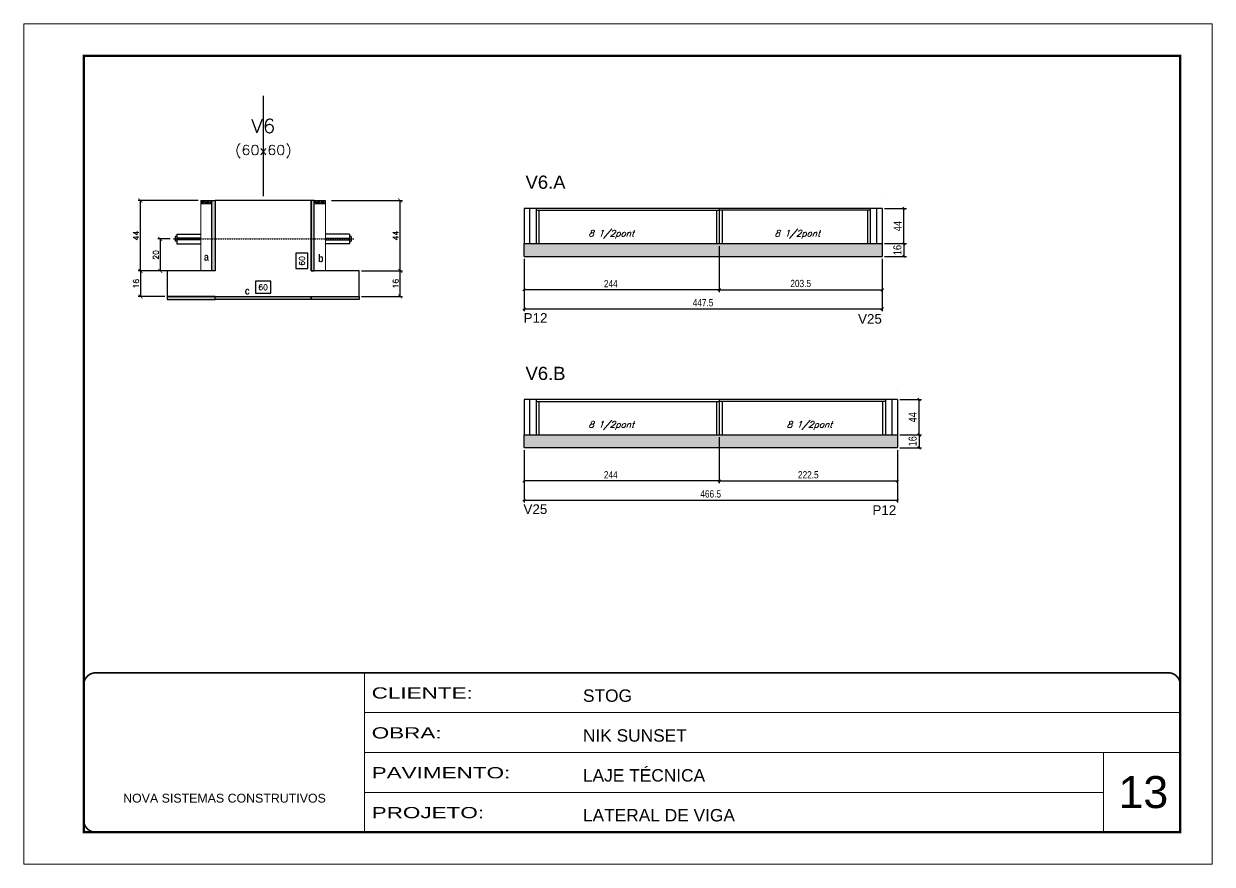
# Model space of a CAD drawing. Extents: x -10448 to -1189, y -11772 to 17235.
# Drawn here: x -10448 to -8963, y 12349 to 13399 of the extents above; entities that cross this region are included whole.
import ezdxf
from ezdxf.enums import TextEntityAlignment as Align

# ---------------------------------------------------------------- set-up
doc = ezdxf.new("R2010")
doc.units = 0
for name, pattern in [('CONTINUO', [0]), ('DASHED', [0.75, 0.5, -0.25]), ('HIDDEN', [0.375, 0.25, -0.125])]:
    doc.linetypes.add(name, pattern=pattern)
for name, color, linetype in [('5', 5, 'Continuous'), ('COTA', 241, 'Continuous'), ('Cota Seção (2x)', 4, 'Continuous'), ('detalhes', 4, 'Continuous'), ('NOMENCLATURA', 7, 'Continuous'), ('Painéis', 200, 'Continuous'), ('SARR_2.2x7', 40, 'Continuous'), ('SARR_3.5x7', 81, 'Continuous'), ('TENSOR', 3, 'Continuous'), ('texto', 7, 'Continuous'), ('Texto de Titulo', 7, 'Continuous'), ('Texto Qtd Sarr', 242, 'Continuous')]:
    doc.layers.add(name, color=color, linetype=linetype)
for name, color, linetype, lineweight in [('CARIMBO', 255, 'Continuous', 9), ('CONCRETO', 251, 'Continuous', 25), ('Folhas', 255, 'Continuous', 9), ('Hachura', 251, 'Continuous', 9), ('Madeira', 126, 'Continuous', 18), ('SARRAFO DE PRESSAO', 251, 'DASHED', 9), ('Texto Seção', 7, 'Continuous', 15)]:
    doc.layers.add(name, color=color, linetype=linetype, lineweight=lineweight)
doc.styles.add('ARIAL', font='arial.ttf')
doc.styles.add('COTA TECNICA', font='techl___.ttf', dxfattribs={"height": 10})
doc.styles.add('COTA TECNICA-50', font='techl___.ttf', dxfattribs={"height": 9})
doc.styles.add('Romans', font='romans.shx')
doc.styles.get("Standard").update_dxf_attribs({"font": 'arial.ttf'})
doc.styles.add('TECNICA', font='techb___.ttf', dxfattribs={"height": 10})
doc.styles.add('Tecnologia', font='')
doc.styles.get('Tecnologia').set_extended_font_data('Forgotten Futurist')
doc.dimstyles.new('COTA PAINEL-50', dxfattribs={"dimtxt": 9, "dimasz": 3, "dimexe": 3, "dimexo": 3, "dimgap": 3, "dimtad": 1, "dimdec": 1, "dimzin": 12, "dimdsep": 46, "dimtxsty": 'COTA TECNICA-50', "dimblk1": 'OBLIQUE', "dimblk2": 'OBLIQUE', "dimsah": 1, "dimcen": 0.9, "dimclrd": 4, "dimclre": 4, "dimclrt": 240, "dimadec": 1, "dimazin": 3, "dimtfac": 1, "dimtdec": 1, "dimtmove": 0, "dimatfit": 3, "dimfxl": 1, "dimtolj": 1, "dimtzin": 12, "dimarcsym": 0})
doc.dimstyles.new('Cota Seção (2x)', dxfattribs={"dimtxt": 7, "dimasz": 5, "dimexe": 3, "dimexo": 3, "dimgap": 2, "dimtad": 3, "dimdec": 1, "dimlfac": 0.5, "dimzin": 12, "dimdsep": 46, "dimtxsty": 'Romans', "dimblk": 'ARCHTICK', "dimcen": 0, "dimclrd": 4, "dimclre": 4, "dimclrt": 1, "dimadec": 1, "dimazin": 3, "dimtfac": 1, "dimtdec": 1, "dimtmove": 0, "dimatfit": 3, "dimldrblk": 'OBLIQUE', "dimfxl": 1, "dimtolj": 1, "dimtzin": 12, "dimarcsym": 0})
doc.dimstyles.new('Cota Seção interna', dxfattribs={"dimtxt": 7, "dimasz": 6, "dimexe": 0.18, "dimexo": 2, "dimgap": -4, "dimtad": 3, "dimdec": 1, "dimlfac": 0.5, "dimzin": 12, "dimdsep": 46, "dimtxsty": 'Romans', "dimblk": 'ARCHTICK', "dimcen": 0.09, "dimse1": 1, "dimse2": 1, "dimsd1": 1, "dimsd2": 1, "dimclrd": 180, "dimclre": 5, "dimclrt": 1, "dimadec": 0, "dimazin": 3, "dimtfac": 1, "dimtdec": 1, "dimtofl": 0, "dimtmove": 0, "dimatfit": 3, "dimldrblk": 'ARCHTICK', "dimfxl": 1, "dimtolj": 1, "dimtzin": 0, "dimarcsym": 0})
doc.dimstyles.new('PAINEL', dxfattribs={"dimtxt": 10, "dimasz": 3, "dimexe": 3, "dimexo": 3, "dimgap": 3, "dimtad": 1, "dimdec": 1, "dimzin": 12, "dimdsep": 46, "dimtxsty": 'COTA TECNICA', "dimblk1": 'OBLIQUE', "dimblk2": 'OBLIQUE', "dimsah": 1, "dimcen": 0.9, "dimclrd": 4, "dimclre": 4, "dimclrt": 240, "dimadec": 1, "dimazin": 3, "dimtfac": 1, "dimtdec": 1, "dimtmove": 0, "dimatfit": 3, "dimfxl": 1, "dimtolj": 1, "dimtzin": 12, "dimarcsym": 0})
pattern_1 = [(315, (12756.7247, 4766.1816), (1.12253202, 1.12253202), [])]

# ---------------------------------------------------------------- blocks, each defined once
blk = doc.blocks.new('9999999999')
at = {"color": 30, "linetype": 'CONTINUO'}
for p, q in [((98564.6, 34230.2), (98564.6, 34429.4)), ((98564.6, 34379.6), (99584, 34379.6)), ((98564.6, 34329.8), (99488, 34329.8)), ((99584, 34329.8), (99488, 34329.8)), ((99488, 34329.8), (99488, 34230.2)), ((98564.6, 34280), (99488, 34280))]:
    blk.add_line(p, q, dxfattribs=at)
at = {"color": 30, "linetype": 'CONTINUO', "const_width": 2}
blk.add_lwpolyline([(99584, 34230.2), (99584, 34414.4, 0.414214), (99569, 34429.4), (98229, 34429.4, 0.414214), (98214, 34414.4), (98214, 34245.2, 0.414214), (98229, 34230.2), (99584, 34230.2)], format="xyb", dxfattribs=at)
at = {"layer": 'Folhas'}
blk.add_lwpolyline([(98139, 34190.2), (99624, 34190.2), (99624, 35240.2), (98139, 35240.2)], close=True, dxfattribs=at)
at = {"layer": 'Folhas', "color": 30, "const_width": 3}
blk.add_lwpolyline([(98214, 34230.2), (99584, 34230.2), (99584, 35200.2), (98214, 35200.2)], close=True, dxfattribs=at)
at = {"color": 7, "linetype": 'Continuous', "ltscale": 5, "style": 'ARIAL'}
for s, height, p in [('STOG', 15.48, (98837.7, 34393.1)), ('NIK SUNSET', 15.48, (98837.7, 34343.3)), ('LAJE TÉCNICA', 15.483, (98837.7, 34293.5)), ('NOVA SISTEMAS CONSTRUTIVOS', 11.059, (98263.2, 34267.2)), ('LATERAL DE VIGA', 15.483, (98837.7, 34243.7))]:
    blk.add_text(s, height=height, dxfattribs=at).set_placement(p)
at = {"layer": 'Folhas', "color": 7, "style": 'Tecnologia', "width": 1.5}
for s, p in [('CLIENTE:', (98573.7, 34397.2)), ('OBRA:', (98573.7, 34347.3)), ('PAVIMENTO:', (98573.7, 34297.5)), ('PROJETO:', (98573.7, 34247.7))]:
    blk.add_text(s, height=14, dxfattribs=at).set_placement(p)
blk = doc.blocks.new('_ArchTick')
at = {"color": 0, "linetype": 'ByBlock', "const_width": 0.15}
blk.add_lwpolyline([(-0.5, -0.5), (0.5, 0.5)], dxfattribs=at)
blk = doc.blocks.new('*D297')
at = {"layer": 'COTA', "color": 4, "lineweight": -2, "transparency": 16777216}
for p, q in [((-10230.2, 13177.8), (-10305.4, 13177.8)), ((-10302.4, 13089.8), (-10302.4, 13177.8)), ((-10230.2, 13089.8), (-10305.4, 13089.8))]:
    blk.add_line(p, q, dxfattribs=at)
at = {"layer": 'Defpoints', "color": 0, "transparency": 16777216}
for p in [(-10302.4, 13177.8), (-10227.2, 13177.8), (-10227.2, 13089.8)]:
    blk.add_point(p, dxfattribs=at)
at = {"layer": 'COTA', "color": 4, "lineweight": -2, "transparency": 16777216, "xscale": 5, "yscale": 5, "zscale": 5}
for p, rotation in [((-10302.4, 13177.8), 90), ((-10302.4, 13089.8), 270)]:
    blk.add_blockref('_ArchTick', p, dxfattribs=dict(at, rotation=rotation))
at = {"layer": 'COTA', "color": 1, "transparency": 16777216, "insert": (-10307.9, 13133.8), "char_height": 7, "attachment_point": 5, "rotation": 90, "style": 'Romans'}
blk.add_mtext('\\A1;44', dxfattribs=at)
blk = doc.blocks.new('_Oblique')
at = {"color": 0, "linetype": 'ByBlock', "lineweight": -2}
blk.add_line((-0.5, -0.5), (0.5, 0.5), dxfattribs=at)
blk = doc.blocks.new('*D298')
at = {"layer": 'COTA', "color": 4, "lineweight": -2, "transparency": 16777216}
for p, q in [((-10063.8, 13177.8), (-9975, 13177.8)), ((-9978, 13089.8), (-9978, 13177.8)), ((-10026.2, 13089.8), (-9975, 13089.8))]:
    blk.add_line(p, q, dxfattribs=at)
at = {"layer": 'Defpoints', "color": 0, "transparency": 16777216}
for p in [(-10066.8, 13177.8), (-9978, 13177.8), (-10029.2, 13089.8)]:
    blk.add_point(p, dxfattribs=at)
at = {"layer": 'COTA', "color": 4, "lineweight": -2, "transparency": 16777216, "xscale": 5, "yscale": 5, "zscale": 5}
for p, rotation in [((-9978, 13177.8), 90), ((-9978, 13089.8), 270)]:
    blk.add_blockref('_ArchTick', p, dxfattribs=dict(at, rotation=rotation))
at = {"layer": 'COTA', "color": 1, "transparency": 16777216, "insert": (-9983.5, 13133.8), "char_height": 7, "attachment_point": 5, "rotation": 90, "style": 'Romans'}
blk.add_mtext('\\A1;44', dxfattribs=at)
blk = doc.blocks.new('*D299')
at = {"layer": 'Cota Seção (2x)', "color": 180, "lineweight": -2, "transparency": 16777216}
for p, q in [((-10093.2, 13111.8), (-10108.2, 13111.8)), ((-10108.2, 13111.8), (-10108.2, 13092.8)), ((-10093.2, 13092.8), (-10093.2, 13111.8)), ((-10108.2, 13092.8), (-10093.2, 13092.8))]:
    blk.add_line(p, q, dxfattribs=at)
at = {"layer": 'Defpoints', "color": 0, "transparency": 16777216}
for p in [(-10089.2, 13177.8), (-10089.2, 13177.8), (-10089.2, 13057.8)]:
    blk.add_point(p, dxfattribs=at)
at = {"layer": 'Cota Seção (2x)', "color": 1, "transparency": 16777216, "insert": (-10100.7, 13102.3), "char_height": 7, "attachment_point": 5, "rotation": 90, "style": 'Romans'}
blk.add_mtext('\\A1;60', dxfattribs=at)
blk = doc.blocks.new('titulo1')
at = {"layer": 'Defpoints', "color": 252, "linetype": 'HIDDEN', "ltscale": 2}
blk.add_line((0, 0), (0, 125), dxfattribs=at)
at = {"layer": 'Defpoints', "style": 'Romans', "oblique": 15}
blk.add_attdef('FOLHA', text='', height=10, dxfattribs=at).set_placement((0, 15.6), align=Align.MIDDLE_CENTER)
at = {"layer": 'Texto Qtd Sarr', "color": 3, "style": 'Romans', "oblique": 15}
for tag, height, p in [('TITULO', 17, (0, 71.4)), ('SEÇÃO', 12, (0, 41.5))]:
    blk.add_attdef(tag, text='', height=height, dxfattribs=at).set_placement(p, align=Align.MIDDLE_CENTER)
blk = doc.blocks.new('*D300')
at = {"layer": 'Cota Seção (2x)', "color": 180, "lineweight": -2, "transparency": 16777216}
for p, q in [((-10139.7, 13076.8), (-10158.7, 13076.8)), ((-10158.7, 13076.8), (-10158.7, 13061.8)), ((-10139.7, 13061.8), (-10139.7, 13076.8)), ((-10158.7, 13061.8), (-10139.7, 13061.8))]:
    blk.add_line(p, q, dxfattribs=at)
at = {"layer": 'Defpoints', "color": 0, "transparency": 16777216}
for p in [(-10209.2, 13093.4), (-10089.2, 13093.4), (-10089.2, 13057.8)]:
    blk.add_point(p, dxfattribs=at)
at = {"layer": 'Cota Seção (2x)', "color": 1, "transparency": 16777216, "insert": (-10149.2, 13069.3), "char_height": 7, "attachment_point": 5, "style": 'Romans'}
blk.add_mtext('\\A1;60', dxfattribs=at)
blk = doc.blocks.new('*D301')
at = {"layer": 'COTA', "color": 4, "lineweight": -2, "transparency": 16777216}
for p, q in [((-10265.2, 13129.7), (-10280.8, 13129.7)), ((-10277.8, 13129.7), (-10277.8, 13089.8)), ((-10230.2, 13089.8), (-10280.8, 13089.8))]:
    blk.add_line(p, q, dxfattribs=at)
at = {"layer": 'Defpoints', "color": 0, "transparency": 16777216}
for p in [(-10262.2, 13129.7), (-10277.8, 13089.8), (-10227.2, 13089.8)]:
    blk.add_point(p, dxfattribs=at)
at = {"layer": 'COTA', "color": 4, "lineweight": -2, "transparency": 16777216, "xscale": 5, "yscale": 5, "zscale": 5}
for p, rotation in [((-10277.8, 13129.7), 90), ((-10277.8, 13089.8), 270)]:
    blk.add_blockref('_ArchTick', p, dxfattribs=dict(at, rotation=rotation))
at = {"layer": 'COTA', "color": 1, "transparency": 16777216, "insert": (-10283.3, 13109.8), "char_height": 7, "attachment_point": 5, "rotation": 90, "style": 'Romans'}
blk.add_mtext('\\A1;20', dxfattribs=at)
blk = doc.blocks.new('*D302')
at = {"layer": 'COTA', "color": 4, "lineweight": -2, "transparency": 16777216}
for p, q in [((-10026.2, 13089.8), (-9975, 13089.8)), ((-9978, 13057.8), (-9978, 13089.8)), ((-10026.2, 13057.8), (-9975, 13057.8))]:
    blk.add_line(p, q, dxfattribs=at)
at = {"layer": 'Defpoints', "color": 0, "transparency": 16777216}
for p in [(-10029.2, 13089.8), (-9978, 13089.8), (-10029.2, 13057.8)]:
    blk.add_point(p, dxfattribs=at)
at = {"layer": 'COTA', "color": 4, "lineweight": -2, "transparency": 16777216, "xscale": 5, "yscale": 5, "zscale": 5}
for p, rotation in [((-9978, 13089.8), 90), ((-9978, 13057.8), 270)]:
    blk.add_blockref('_ArchTick', p, dxfattribs=dict(at, rotation=rotation))
at = {"layer": 'COTA', "color": 1, "transparency": 16777216, "insert": (-9983.5, 13073.8), "char_height": 7, "attachment_point": 5, "rotation": 90, "style": 'Romans'}
blk.add_mtext('\\A1;16', dxfattribs=at)
blk = doc.blocks.new('*D303')
at = {"layer": 'COTA', "color": 4, "lineweight": -2, "transparency": 16777216}
for p, q in [((-10272.2, 13089.8), (-10305.4, 13089.8)), ((-10302.4, 13089.8), (-10302.4, 13057.8)), ((-10272.2, 13057.8), (-10305.4, 13057.8))]:
    blk.add_line(p, q, dxfattribs=at)
at = {"layer": 'Defpoints', "color": 0, "transparency": 16777216}
for p in [(-10269.2, 13089.8), (-10302.4, 13057.8), (-10269.2, 13057.8)]:
    blk.add_point(p, dxfattribs=at)
at = {"layer": 'COTA', "color": 4, "lineweight": -2, "transparency": 16777216, "xscale": 5, "yscale": 5, "zscale": 5}
for p, rotation in [((-10302.4, 13089.8), 90), ((-10302.4, 13057.8), 270)]:
    blk.add_blockref('_ArchTick', p, dxfattribs=dict(at, rotation=rotation))
at = {"layer": 'COTA', "color": 1, "transparency": 16777216, "insert": (-10307.9, 13073.8), "char_height": 7, "attachment_point": 5, "rotation": 90, "style": 'Romans'}
blk.add_mtext('\\A1;16', dxfattribs=at)
blk = doc.blocks.new('*D304')
at = {"layer": 'COTA', "color": 4, "linetype": 'ByBlock', "lineweight": -2, "transparency": 16777216}
for p, q in [((-9579.2, 13120.8), (-9579.2, 13063.3)), ((-9375.7, 13104.8), (-9375.7, 13063.3)), ((-9579.2, 13066.3), (-9375.7, 13066.3))]:
    blk.add_line(p, q, dxfattribs=at)
at = {"layer": 'Defpoints', "color": 0, "linetype": 'ByBlock', "transparency": 16777216}
for p in [(-9579.2, 13123.8), (-9375.7, 13107.8), (-9375.7, 13066.3)]:
    blk.add_point(p, dxfattribs=at)
at = {"layer": 'COTA', "color": 4, "linetype": 'ByBlock', "lineweight": -2, "transparency": 16777216, "xscale": 3, "yscale": 3, "zscale": 3, "rotation": 180}
blk.add_blockref('_Oblique', (-9579.2, 13066.3), dxfattribs=at)
at = {"layer": 'COTA', "color": 4, "linetype": 'ByBlock', "lineweight": -2, "transparency": 16777216, "xscale": 3, "yscale": 3, "zscale": 3}
blk.add_blockref('_Oblique', (-9375.7, 13066.3), dxfattribs=at)
at = {"layer": 'COTA', "color": 240, "linetype": 'ByBlock', "transparency": 16777216, "insert": (-9477.5, 13074), "char_height": 9, "attachment_point": 5, "style": 'COTA TECNICA-50'}
blk.add_mtext('\\A1;203.5', dxfattribs=at)
blk = doc.blocks.new('*D305')
at = {"layer": 'COTA', "color": 4, "linetype": 'ByBlock', "lineweight": -2, "transparency": 16777216}
for p, q in [((-9579.2, 13120.8), (-9579.2, 13063.3)), ((-9823.2, 13104.8), (-9823.2, 13063.3)), ((-9579.2, 13066.3), (-9823.2, 13066.3))]:
    blk.add_line(p, q, dxfattribs=at)
at = {"layer": 'Defpoints', "color": 0, "linetype": 'ByBlock', "transparency": 16777216}
for p in [(-9579.2, 13123.8), (-9823.2, 13107.8), (-9823.2, 13066.3)]:
    blk.add_point(p, dxfattribs=at)
at = {"layer": 'COTA', "color": 4, "linetype": 'ByBlock', "lineweight": -2, "transparency": 16777216, "xscale": 3, "yscale": 3, "zscale": 3, "rotation": 180}
blk.add_blockref('_Oblique', (-9823.2, 13066.3), dxfattribs=at)
at = {"layer": 'COTA', "color": 4, "linetype": 'ByBlock', "lineweight": -2, "transparency": 16777216, "xscale": 3, "yscale": 3, "zscale": 3}
blk.add_blockref('_Oblique', (-9579.2, 13066.3), dxfattribs=at)
at = {"layer": 'COTA', "color": 240, "linetype": 'ByBlock', "transparency": 16777216, "insert": (-9714.8, 13073.8), "char_height": 9, "attachment_point": 5, "style": 'COTA TECNICA-50'}
blk.add_mtext('\\A1;244', dxfattribs=at)
blk = doc.blocks.new('*D306')
at = {"layer": 'COTA', "color": 4, "linetype": 'ByBlock', "lineweight": -2, "transparency": 16777216}
for p, q in [((-9823.2, 13104.8), (-9823.2, 13039.4)), ((-9375.7, 13104.8), (-9375.7, 13039.4)), ((-9823.2, 13042.4), (-9375.7, 13042.4))]:
    blk.add_line(p, q, dxfattribs=at)
at = {"layer": 'Defpoints', "color": 0, "linetype": 'ByBlock', "transparency": 16777216}
for p in [(-9823.2, 13107.8), (-9375.7, 13107.8), (-9375.7, 13042.4)]:
    blk.add_point(p, dxfattribs=at)
at = {"layer": 'COTA', "color": 4, "linetype": 'ByBlock', "lineweight": -2, "transparency": 16777216, "xscale": 3, "yscale": 3, "zscale": 3, "rotation": 180}
blk.add_blockref('_Oblique', (-9823.2, 13042.4), dxfattribs=at)
at = {"layer": 'COTA', "color": 4, "linetype": 'ByBlock', "lineweight": -2, "transparency": 16777216, "xscale": 3, "yscale": 3, "zscale": 3}
blk.add_blockref('_Oblique', (-9375.7, 13042.4), dxfattribs=at)
at = {"layer": 'COTA', "color": 240, "linetype": 'ByBlock', "transparency": 16777216, "insert": (-9599.5, 13050), "char_height": 9, "attachment_point": 5, "style": 'COTA TECNICA-50'}
blk.add_mtext('\\A1;447.5', dxfattribs=at)
blk = doc.blocks.new('*D307')
at = {"layer": 'COTA', "color": 4, "lineweight": -2, "transparency": 16777216}
for p, q in [((-9372.7, 13167.8), (-9345.5, 13167.8)), ((-9348.5, 13123.8), (-9348.5, 13167.8)), ((-9372.7, 13123.8), (-9345.5, 13123.8))]:
    blk.add_line(p, q, dxfattribs=at)
at = {"layer": 'Defpoints', "color": 0, "transparency": 16777216}
for p in [(-9375.7, 13167.8), (-9348.5, 13167.8), (-9375.7, 13123.8)]:
    blk.add_point(p, dxfattribs=at)
at = {"layer": 'COTA', "color": 4, "lineweight": -2, "transparency": 16777216, "xscale": 3, "yscale": 3, "zscale": 3}
for p, rotation in [((-9348.5, 13167.8), 90), ((-9348.5, 13123.8), 270)]:
    blk.add_blockref('_Oblique', p, dxfattribs=dict(at, rotation=rotation))
at = {"layer": 'COTA', "color": 240, "transparency": 16777216, "insert": (-9356.5, 13145.8), "char_height": 10, "attachment_point": 5, "rotation": 90, "style": 'COTA TECNICA'}
blk.add_mtext('\\A1;44', dxfattribs=at)
blk = doc.blocks.new('*D308')
at = {"layer": 'COTA', "color": 4, "lineweight": -2, "transparency": 16777216}
for p, q in [((-9372.7, 13123.8), (-9345.5, 13123.8)), ((-9348.5, 13123.8), (-9348.5, 13107.8)), ((-9372.7, 13107.8), (-9345.5, 13107.8))]:
    blk.add_line(p, q, dxfattribs=at)
at = {"layer": 'Defpoints', "color": 0, "transparency": 16777216}
for p in [(-9375.7, 13123.8), (-9375.7, 13107.8), (-9348.5, 13107.8)]:
    blk.add_point(p, dxfattribs=at)
at = {"layer": 'COTA', "color": 4, "lineweight": -2, "transparency": 16777216, "xscale": 3, "yscale": 3, "zscale": 3}
for p, rotation in [((-9348.5, 13123.8), 90), ((-9348.5, 13107.8), 270)]:
    blk.add_blockref('_Oblique', p, dxfattribs=dict(at, rotation=rotation))
at = {"layer": 'COTA', "color": 240, "transparency": 16777216, "insert": (-9356.6, 13115.8), "char_height": 10, "attachment_point": 5, "rotation": 90, "style": 'COTA TECNICA'}
blk.add_mtext('\\A1;16', dxfattribs=at)
blk = doc.blocks.new('*D309')
at = {"layer": 'COTA', "color": 4, "linetype": 'ByBlock', "lineweight": -2, "transparency": 16777216}
for p, q in [((-9579.2, 12881.9), (-9579.2, 12824.4)), ((-9356.7, 12865.9), (-9356.7, 12824.4)), ((-9579.2, 12827.4), (-9356.7, 12827.4))]:
    blk.add_line(p, q, dxfattribs=at)
at = {"layer": 'Defpoints', "color": 0, "linetype": 'ByBlock', "transparency": 16777216}
for p in [(-9579.2, 12884.9), (-9356.7, 12868.9), (-9356.7, 12827.4)]:
    blk.add_point(p, dxfattribs=at)
at = {"layer": 'COTA', "color": 4, "linetype": 'ByBlock', "lineweight": -2, "transparency": 16777216, "xscale": 3, "yscale": 3, "zscale": 3, "rotation": 180}
blk.add_blockref('_Oblique', (-9579.2, 12827.4), dxfattribs=at)
at = {"layer": 'COTA', "color": 4, "linetype": 'ByBlock', "lineweight": -2, "transparency": 16777216, "xscale": 3, "yscale": 3, "zscale": 3}
blk.add_blockref('_Oblique', (-9356.7, 12827.4), dxfattribs=at)
at = {"layer": 'COTA', "color": 240, "linetype": 'ByBlock', "transparency": 16777216, "insert": (-9468, 12835), "char_height": 9, "attachment_point": 5, "style": 'COTA TECNICA-50'}
blk.add_mtext('\\A1;222.5', dxfattribs=at)
blk = doc.blocks.new('*D310')
at = {"layer": 'COTA', "color": 4, "linetype": 'ByBlock', "lineweight": -2, "transparency": 16777216}
for p, q in [((-9579.2, 12881.9), (-9579.2, 12824.4)), ((-9823.2, 12865.9), (-9823.2, 12824.4)), ((-9579.2, 12827.4), (-9823.2, 12827.4))]:
    blk.add_line(p, q, dxfattribs=at)
at = {"layer": 'Defpoints', "color": 0, "linetype": 'ByBlock', "transparency": 16777216}
for p in [(-9579.2, 12884.9), (-9823.2, 12868.9), (-9823.2, 12827.4)]:
    blk.add_point(p, dxfattribs=at)
at = {"layer": 'COTA', "color": 4, "linetype": 'ByBlock', "lineweight": -2, "transparency": 16777216, "xscale": 3, "yscale": 3, "zscale": 3, "rotation": 180}
blk.add_blockref('_Oblique', (-9823.2, 12827.4), dxfattribs=at)
at = {"layer": 'COTA', "color": 4, "linetype": 'ByBlock', "lineweight": -2, "transparency": 16777216, "xscale": 3, "yscale": 3, "zscale": 3}
blk.add_blockref('_Oblique', (-9579.2, 12827.4), dxfattribs=at)
at = {"layer": 'COTA', "color": 240, "linetype": 'ByBlock', "transparency": 16777216, "insert": (-9714.8, 12835), "char_height": 9, "attachment_point": 5, "style": 'COTA TECNICA-50'}
blk.add_mtext('\\A1;244', dxfattribs=at)
blk = doc.blocks.new('*D311')
at = {"layer": 'COTA', "color": 4, "linetype": 'ByBlock', "lineweight": -2, "transparency": 16777216}
for p, q in [((-9823.2, 12865.9), (-9823.2, 12800.5)), ((-9356.7, 12865.9), (-9356.7, 12800.5)), ((-9823.2, 12803.5), (-9356.7, 12803.5))]:
    blk.add_line(p, q, dxfattribs=at)
at = {"layer": 'Defpoints', "color": 0, "linetype": 'ByBlock', "transparency": 16777216}
for p in [(-9823.2, 12868.9), (-9356.7, 12868.9), (-9356.7, 12803.5)]:
    blk.add_point(p, dxfattribs=at)
at = {"layer": 'COTA', "color": 4, "linetype": 'ByBlock', "lineweight": -2, "transparency": 16777216, "xscale": 3, "yscale": 3, "zscale": 3, "rotation": 180}
blk.add_blockref('_Oblique', (-9823.2, 12803.5), dxfattribs=at)
at = {"layer": 'COTA', "color": 4, "linetype": 'ByBlock', "lineweight": -2, "transparency": 16777216, "xscale": 3, "yscale": 3, "zscale": 3}
blk.add_blockref('_Oblique', (-9356.7, 12803.5), dxfattribs=at)
at = {"layer": 'COTA', "color": 240, "linetype": 'ByBlock', "transparency": 16777216, "insert": (-9590, 12811.1), "char_height": 9, "attachment_point": 5, "style": 'COTA TECNICA-50'}
blk.add_mtext('\\A1;466.5', dxfattribs=at)
blk = doc.blocks.new('*D312')
at = {"layer": 'COTA', "color": 4, "lineweight": -2, "transparency": 16777216}
for p, q in [((-9353.7, 12928.9), (-9326.5, 12928.9)), ((-9329.5, 12884.9), (-9329.5, 12928.9)), ((-9353.7, 12884.9), (-9326.5, 12884.9))]:
    blk.add_line(p, q, dxfattribs=at)
at = {"layer": 'Defpoints', "color": 0, "transparency": 16777216}
for p in [(-9356.7, 12928.9), (-9329.5, 12928.9), (-9356.7, 12884.9)]:
    blk.add_point(p, dxfattribs=at)
at = {"layer": 'COTA', "color": 4, "lineweight": -2, "transparency": 16777216, "xscale": 3, "yscale": 3, "zscale": 3}
for p, rotation in [((-9329.5, 12928.9), 90), ((-9329.5, 12884.9), 270)]:
    blk.add_blockref('_Oblique', p, dxfattribs=dict(at, rotation=rotation))
at = {"layer": 'COTA', "color": 240, "transparency": 16777216, "insert": (-9337.5, 12906.9), "char_height": 10, "attachment_point": 5, "rotation": 90, "style": 'COTA TECNICA'}
blk.add_mtext('\\A1;44', dxfattribs=at)
blk = doc.blocks.new('*D313')
at = {"layer": 'COTA', "color": 4, "lineweight": -2, "transparency": 16777216}
for p, q in [((-9353.7, 12884.9), (-9326.5, 12884.9)), ((-9329.5, 12884.9), (-9329.5, 12868.9)), ((-9353.7, 12868.9), (-9326.5, 12868.9))]:
    blk.add_line(p, q, dxfattribs=at)
at = {"layer": 'Defpoints', "color": 0, "transparency": 16777216}
for p in [(-9356.7, 12884.9), (-9356.7, 12868.9), (-9329.5, 12868.9)]:
    blk.add_point(p, dxfattribs=at)
at = {"layer": 'COTA', "color": 4, "lineweight": -2, "transparency": 16777216, "xscale": 3, "yscale": 3, "zscale": 3}
for p, rotation in [((-9329.5, 12884.9), 90), ((-9329.5, 12868.9), 270)]:
    blk.add_blockref('_Oblique', p, dxfattribs=dict(at, rotation=rotation))
at = {"layer": 'COTA', "color": 240, "transparency": 16777216, "insert": (-9337.6, 12876.9), "char_height": 10, "attachment_point": 5, "rotation": 90, "style": 'COTA TECNICA'}
blk.add_mtext('\\A1;16', dxfattribs=at)

msp = doc.modelspace()

# ---------------------------------------------------------------- hatches: boundary and pattern name
at = {"layer": 'COTA', "linetype": 'ByBlock'}
h = msp.add_hatch(dxfattribs=at)
h.set_pattern_fill('AR-CONC', color=256, scale=0.03)
h.paths.add_polyline_path([(-9375.72, 13107.81), (-9375.72, 13123.81), (-9823.22, 13123.81), (-9823.22, 13107.81)])
h = msp.add_hatch(dxfattribs=at)
h.set_pattern_fill('AR-CONC', color=256, scale=0.03)
h.set_pattern_definition([(50, (0, -238.8794), (5.4655401, -0.4781726), [0.5715, -6.2865]), (355, (0, -238.8794), (-1.0573026, 5.7317054), [0.4572, -5.0292175]), (100.451445, (0.4555, -238.9193), (4.4082374, 5.2535326), [0.4857003, -5.3427073]), (46.1842, (0, -237.3554), (8.1323712, -1.2612698), [0.85725, -9.42975]), (96.63556, (0.678, -237.4605), (7.122124, 7.4227837), [0.7285507, -8.0140682]), (351.18415, (0, -237.3554), (7.122124, 7.4227837), [0.685799, -7.543792]), (21, (0.762, -237.7364), (4.5484317, -3.067956), [0.5715, -6.2865]), (326, (0.762, -237.7364), (1.8540609, 5.525639), [0.4572, -5.0292]), (71.451445, (1.141, -237.992), (6.4024926, 2.457683), [0.4857003, -5.3426981]), (37.5, (0, -238.8794), (0.0926581, 2.53665117), [0, -4.96824, 0, -5.1054, 0, -5.04825]), (7.5, (0, -238.8794), (2.00458988, 3.00541724), [0, -2.91084, 0, -4.85394, 0, -1.92405]), (327.5, (-1.6993, -238.8794), (4.06771786, -0.17186232), [0, -1.905, 0, -5.9436, 0, -7.8867]), (317.5, (-2.4613, -238.8794), (4.44387544, 0.7627947), [0, -2.4765, 0, -3.94716, 0, -5.6007])])
h.paths.add_polyline_path([(-9356.72, 12868.93), (-9356.72, 12884.93), (-9823.22, 12884.93), (-9823.22, 12868.93)])
at = {"layer": 'Hachura'}
h = msp.add_hatch(dxfattribs=at)
h.set_pattern_fill('ANSI31', color=256, scale=0.5, angle=270, style=0)
h.set_pattern_definition([(315, (12750.1958, 4943.7816), (1.12253202, 1.12253202), [])])
h.paths.add_polyline_path([(-10213.22, 13173.43), (-10213.22, 13177.83), (-10227.22, 13177.83), (-10227.22, 13173.43)])
h = msp.add_hatch(color=256, dxfattribs=at)
h.dxf.hatch_style = 1
h.paths.add_polyline_path([(-10213.22, 13177.83), (-10209.22, 13177.83), (-10209.22, 13089.83), (-10213.22, 13089.83)])
h = msp.add_hatch(color=256, dxfattribs=at)
h.dxf.hatch_style = 1
h.paths.add_polyline_path([(-10085.22, 13177.83), (-10089.22, 13177.83), (-10089.22, 13089.83), (-10085.22, 13089.83)])
h = msp.add_hatch(dxfattribs=at)
h.set_pattern_fill('ANSI31', color=256, scale=0.5, angle=270, style=0)
h.set_pattern_definition([(315, (12823.3958, 4943.7816), (1.12253202, 1.12253202), [])])
h.paths.add_polyline_path([(-10085.22, 13173.43), (-10085.22, 13177.83), (-10071.22, 13177.83), (-10071.22, 13173.43)])
h = msp.add_hatch(dxfattribs=at)
h.set_pattern_fill('ANSI31', color=256, scale=0.5, angle=270, style=0)
h.set_pattern_definition(pattern_1)
h.paths.add_polyline_path([(-10155.9, 13094.23), (-10165.9, 13094.23)])
h = msp.add_hatch(color=256, dxfattribs=at)
h.dxf.hatch_style = 1
h.paths.add_polyline_path([(-10209.22, 13054.23), (-10209.22, 13057.83), (-10269.22, 13057.83), (-10269.22, 13054.23)])
h = msp.add_hatch(color=256, dxfattribs=at)
h.dxf.hatch_style = 1
h.paths.add_polyline_path([(-10209.22, 13054.23), (-10209.22, 13057.83), (-10089.22, 13057.83), (-10089.22, 13054.23)])
h = msp.add_hatch(dxfattribs=at)
h.set_pattern_fill('ANSI31', color=256, scale=0.5, angle=270, style=0)
h.set_pattern_definition(pattern_1)
h.paths.add_polyline_path([(-10191.22, 13054.23), (-10089.22, 13054.23)])
h = msp.add_hatch(color=256, dxfattribs=at)
h.dxf.hatch_style = 1
h.paths.add_polyline_path([(-10089.22, 13054.23), (-10089.22, 13057.83), (-10029.22, 13057.83), (-10029.22, 13054.23)])

# ---------------------------------------------------------------- linework, layer by layer
at = {"ltscale": 3}
for p, q in [((-10259.22, 13132.75), (-10259.22, 13126.75)), ((-10257.22, 13132.75), (-10259.22, 13132.75)), ((-10257.22, 13135.75), (-10257.22, 13123.75)), ((-10257.22, 13135.75), (-10227.22, 13135.75)), ((-10227.22, 13130.75), (-10257.22, 13130.75)), ((-10227.22, 13128.75), (-10257.22, 13128.75)), ((-10041.22, 13135.75), (-10071.22, 13135.75)), ((-10071.22, 13130.75), (-10041.22, 13130.75)), ((-10071.22, 13128.75), (-10041.22, 13128.75)), ((-10041.22, 13135.75), (-10041.22, 13123.75)), ((-10039.22, 13132.75), (-10041.22, 13132.75)), ((-10039.22, 13132.75), (-10039.22, 13126.75)), ((-10257.22, 13126.75), (-10259.22, 13126.75)), ((-10257.22, 13123.75), (-10227.22, 13123.75)), ((-10041.22, 13123.75), (-10071.22, 13123.75)), ((-10041.22, 13126.75), (-10039.22, 13126.75))]:
    msp.add_line(p, q, dxfattribs=at)
at = {"layer": 'CONCRETO'}
for p, q in [((-10089.22, 13124.1), (-10089.22, 13124.1)), ((-10071.22, 13119.7), (-10071.22, 13119.7)), ((-10227.22, 13089.83), (-10227.22, 13089.83))]:
    msp.add_line(p, q, dxfattribs=at)
msp.add_lwpolyline([(-10029.22, 13089.83), (-10089.22, 13089.83), (-10089.22, 13177.83), (-10209.22, 13177.83), (-10209.22, 13089.83), (-10269.22, 13089.83), (-10269.22, 13057.83), (-10029.22, 13057.83)], close=True, dxfattribs=at)
at = {"layer": 'COTA', "linetype": 'ByBlock'}
for p, q in [((-9823.22, 13107.81), (-9823.22, 13123.81)), ((-9375.72, 13123.81), (-9375.72, 13107.81)), ((-9823.22, 12868.93), (-9823.22, 12884.93)), ((-9356.72, 12884.93), (-9356.72, 12868.93))]:
    msp.add_line(p, q, dxfattribs=at)
for points in [[(-9823.22, 13107.81), (-9375.72, 13107.81)], [(-9823.22, 12868.93), (-9356.72, 12868.93)]]:
    msp.add_lwpolyline(points, dxfattribs=at)
at = {"layer": 'Madeira'}
for points in [[(-10213.22, 13173.43), (-10213.22, 13177.83), (-10227.22, 13177.83), (-10227.22, 13173.43)], [(-10213.22, 13177.83), (-10227.22, 13177.83), (-10227.22, 13089.83), (-10213.22, 13089.83)], [(-10085.22, 13173.43), (-10085.22, 13177.83), (-10071.22, 13177.83), (-10071.22, 13173.43)], [(-10071.22, 13177.83), (-10085.22, 13177.83), (-10085.22, 13089.83), (-10071.22, 13089.83)], [(-10191.22, 13054.23), (-10191.22, 13054.23), (-10089.22, 13054.23), (-10089.22, 13054.23)]]:
    msp.add_lwpolyline(points, close=True, dxfattribs=at)
at = {"layer": 'Painéis', "linetype": 'Continuous'}
for p, q in [((-9375.72, 13179.81), (-9375.72, 13179.81)), ((-9823.22, 13167.81), (-9823.22, 13123.81)), ((-9579.22, 13167.81), (-9579.22, 13123.81)), ((-9375.72, 13167.81), (-9375.72, 13123.81)), ((-9356.72, 12940.93), (-9356.72, 12940.93)), ((-9823.22, 12928.93), (-9823.22, 12884.93)), ((-9579.22, 12928.93), (-9579.22, 12884.93)), ((-9356.72, 12928.93), (-9356.72, 12884.93))]:
    msp.add_line(p, q, dxfattribs=at)
at = {"layer": 'Painéis'}
for points in [[(-10213.22, 13177.83), (-10209.22, 13177.83), (-10209.22, 13089.83), (-10213.22, 13089.83)], [(-10085.22, 13177.83), (-10089.22, 13177.83), (-10089.22, 13089.83), (-10085.22, 13089.83)], [(-10209.22, 13054.23), (-10209.22, 13057.83), (-10269.22, 13057.83), (-10269.22, 13054.23)], [(-10209.22, 13054.23), (-10209.22, 13057.83), (-10089.22, 13057.83), (-10089.22, 13054.23)], [(-10089.22, 13054.23), (-10089.22, 13057.83), (-10029.22, 13057.83), (-10029.22, 13054.23)]]:
    msp.add_lwpolyline(points, close=True, dxfattribs=at)
at = {"layer": 'Painéis', "linetype": 'Continuous'}
for points in [[(-9375.72, 13167.81), (-9823.22, 13167.81)], [(-9823.22, 13123.81), (-9375.72, 13123.81)], [(-9356.72, 12928.93), (-9823.22, 12928.93)], [(-9823.22, 12884.93), (-9356.72, 12884.93)]]:
    msp.add_lwpolyline(points, dxfattribs=at)
at = {"layer": 'SARR_2.2x7', "linetype": 'Continuous'}
for p, q in [((-9816.22, 13167.81), (-9816.22, 13123.81)), ((-9808.22, 13165.61), (-9579.22, 13165.61)), ((-9390.72, 13165.61), (-9579.22, 13165.61)), ((-9382.72, 13167.81), (-9382.72, 13123.81)), ((-9816.22, 12928.93), (-9816.22, 12884.93)), ((-9808.22, 12926.73), (-9579.22, 12926.73)), ((-9371.72, 12926.73), (-9579.22, 12926.73)), ((-9363.72, 12928.93), (-9363.72, 12884.93))]:
    msp.add_line(p, q, dxfattribs=at)
at = {"layer": 'SARR_3.5x7'}
for p, q in [((-9808.22, 13167.81), (-9808.22, 13123.81)), ((-9804.72, 13165.61), (-9804.72, 13123.81)), ((-9582.72, 13165.61), (-9582.72, 13123.81)), ((-9575.72, 13165.61), (-9575.72, 13123.81)), ((-9394.22, 13165.61), (-9394.22, 13123.81)), ((-9390.72, 13167.81), (-9390.72, 13123.81)), ((-9808.22, 12928.93), (-9808.22, 12884.93)), ((-9804.72, 12926.73), (-9804.72, 12884.93)), ((-9582.72, 12926.73), (-9582.72, 12884.93)), ((-9575.72, 12926.73), (-9575.72, 12884.93)), ((-9375.22, 12926.73), (-9375.22, 12884.93)), ((-9371.72, 12928.93), (-9371.72, 12884.93))]:
    msp.add_line(p, q, dxfattribs=at)
at = {"layer": 'TENSOR', "linetype": 'HIDDEN', "ltscale": 0.5}
msp.add_line((-10262.22, 13129.75), (-10035.92, 13129.75), dxfattribs=at)

# ---------------------------------------------------------------- block references
at = {"layer": 'SARRAFO DE PRESSAO', "color": 6, "linetype": 'ByBlock'}
msp.add_blockref('9999999999', (-108587.26, -21841.7), dxfattribs=at)
at = {"layer": 'Texto Seção'}
ref = msp.add_blockref('titulo1', (-10148.89, 13183.3), dxfattribs=at)
ref.add_attrib('TITULO', 'V6', dxfattribs={"layer": 'Texto de Titulo', "color": 7, "height": 17, "style": 'Romans', "width": 1.1}).set_placement((-10148.89, 13270.8), align=Align.MIDDLE_CENTER)
ref.add_attrib('SEÇÃO', '(60x60)', dxfattribs={"layer": 'Texto de Titulo', "color": 7, "height": 12, "style": 'Romans', "width": 1.1}).set_placement((-10148.89, 13240.8), align=Align.MIDDLE_CENTER)

# ---------------------------------------------------------------- texts
at = {"layer": '5', "linetype": 'Continuous'}
for s, p in [('P12', (-9823.73, 13024.98)), ('V25', (-9405.86, 13023.83)), ('V25', (-9823.93, 12786.1)), ('P12', (-9387.89, 12784.95))]:
    msp.add_text(s, height=12, rotation=0.00004, dxfattribs=at).set_placement(p)
at = {"layer": 'CARIMBO', "style": 'ARIAL'}
msp.add_text('13', height=40, dxfattribs=at).set_placement((-9080.42, 12418.65))
at = {"layer": 'detalhes', "style": 'TECNICA'}
for s, p in [('a', (-10223.16, 13102.43)), ('b', (-10080.51, 13100.68)), ('c', (-10172.12, 13060.06))]:
    msp.add_text(s, height=9.6, dxfattribs=at).set_placement(p)
at = {"layer": 'NOMENCLATURA', "linetype": 'Continuous'}
for s, p in [('V6.A', (-9821.33, 13192.37)), ('V6.B', (-9821.33, 12953.49))]:
    msp.add_text(s, height=16.5, dxfattribs=at).set_placement(p)
at = {"layer": 'texto', "color": 2, "char_height": 8, "attachment_point": 5, "style": 'Romans'}
for insert in [(-9714.19, 13135.46), (-9481.66, 13135.46), (-9714.19, 12896.58), (-9466.39, 12896.58)]:
    msp.add_mtext('{\\Q19;\\C256;8 1/2pont}', dxfattribs=dict(at, insert=insert))

# ---------------------------------------------------------------- dimensions: what is measured, and where the dimension line sits
at = {"layer": 'COTA'}
for base, p1, p2, dimstyle, picture, middle in [((-10302.43, 13177.83), (-10227.22, 13089.83), (-10227.22, 13177.83), 'Cota Seção (2x)', '*D297', (-10307.93, 13133.83)), ((-9977.95, 13177.83), (-10029.22, 13089.83), (-10066.82, 13177.83), 'Cota Seção (2x)', '*D298', (-9983.45, 13133.83)), ((-9348.45, 13167.81), (-9375.72, 13123.81), (-9375.72, 13167.81), 'PAINEL', '*D307', (-9356.52, 13145.81)), ((-10277.78, 13089.83), (-10262.22, 13129.75), (-10227.22, 13089.83), 'Cota Seção (2x)', '*D301', (-10283.28, 13109.79)), ((-10302.43, 13057.83), (-10269.22, 13089.83), (-10269.22, 13057.83), 'Cota Seção (2x)', '*D303', (-10307.93, 13073.83)), ((-9977.95, 13089.83), (-10029.22, 13057.83), (-10029.22, 13089.83), 'Cota Seção (2x)', '*D302', (-9983.45, 13073.83)), ((-9329.45, 12928.93), (-9356.72, 12884.93), (-9356.72, 12928.93), 'PAINEL', '*D312', (-9337.52, 12906.93))]:
    dim = msp.add_linear_dim(base=base, p1=p1, p2=p2, angle=90, dimstyle=dimstyle, dxfattribs=at)
    dim.commit()
    dim.dimension.update_dxf_attribs({"geometry": picture, "text_midpoint": middle})
at = {"layer": 'COTA', "linetype": 'ByBlock'}
for base, p1, p2, picture, middle in [((-9823.22, 13066.28), (-9579.22, 13123.81), (-9823.22, 13107.81), '*D305', (-9714.81, 13066.28)), ((-9823.22, 12827.4), (-9579.22, 12884.93), (-9823.22, 12868.93), '*D310', (-9714.81, 12827.4))]:
    dim = msp.add_linear_dim(base=base, p1=p1, p2=p2, dimstyle='COTA PAINEL-50', override={"dimarcsym": 1}, dxfattribs=at)
    dim.commit()
    dim.dimension.update_dxf_attribs({"geometry": picture, "text_midpoint": middle, "dimtype": 160})
for base, p1, p2, picture, middle in [((-9375.72, 13066.28), (-9579.22, 13123.81), (-9375.72, 13107.81), '*D304', (-9477.47, 13073.97)), ((-9375.72, 13042.35), (-9823.22, 13107.81), (-9375.72, 13107.81), '*D306', (-9599.47, 13049.95)), ((-9356.72, 12827.4), (-9579.22, 12884.93), (-9356.72, 12868.93), '*D309', (-9467.97, 12835)), ((-9356.72, 12803.47), (-9823.22, 12868.93), (-9356.72, 12868.93), '*D311', (-9589.97, 12811.07))]:
    dim = msp.add_linear_dim(base=base, p1=p1, p2=p2, dimstyle='COTA PAINEL-50', override={"dimarcsym": 1}, dxfattribs=at)
    dim.commit()
    dim.dimension.update_dxf_attribs({"geometry": picture, "text_midpoint": middle})
at = {"layer": 'COTA'}
for base, p1, p2, picture, middle in [((-9348.45, 13107.81), (-9375.72, 13123.81), (-9375.72, 13107.81), '*D308', (-9348.45, 13115.81)), ((-9329.45, 12868.93), (-9356.72, 12884.93), (-9356.72, 12868.93), '*D313', (-9329.45, 12876.93))]:
    dim = msp.add_linear_dim(base=base, p1=p1, p2=p2, angle=90, dimstyle='PAINEL', dxfattribs=at)
    dim.commit()
    dim.dimension.update_dxf_attribs({"geometry": picture, "text_midpoint": middle, "dimtype": 160})
at = {"layer": 'Cota Seção (2x)'}
dim = msp.add_linear_dim(base=(-10089.22, 13177.83), p1=(-10089.22, 13057.83), p2=(-10089.22, 13177.83), angle=90, dimstyle='Cota Seção interna', dxfattribs=at)
dim.commit()
dim.dimension.update_dxf_attribs({"geometry": '*D299', "text_midpoint": (-10089.22, 13102.35), "dimtype": 160})
dim = msp.add_linear_dim(base=(-10089.22, 13057.83), p1=(-10209.22, 13093.43), p2=(-10089.22, 13093.43), dimstyle='Cota Seção interna', dxfattribs=at)
dim.commit()
dim.dimension.update_dxf_attribs({"geometry": '*D300', "text_midpoint": (-10149.22, 13057.83), "dimtype": 160})

doc.saveas('drawing.dxf')
